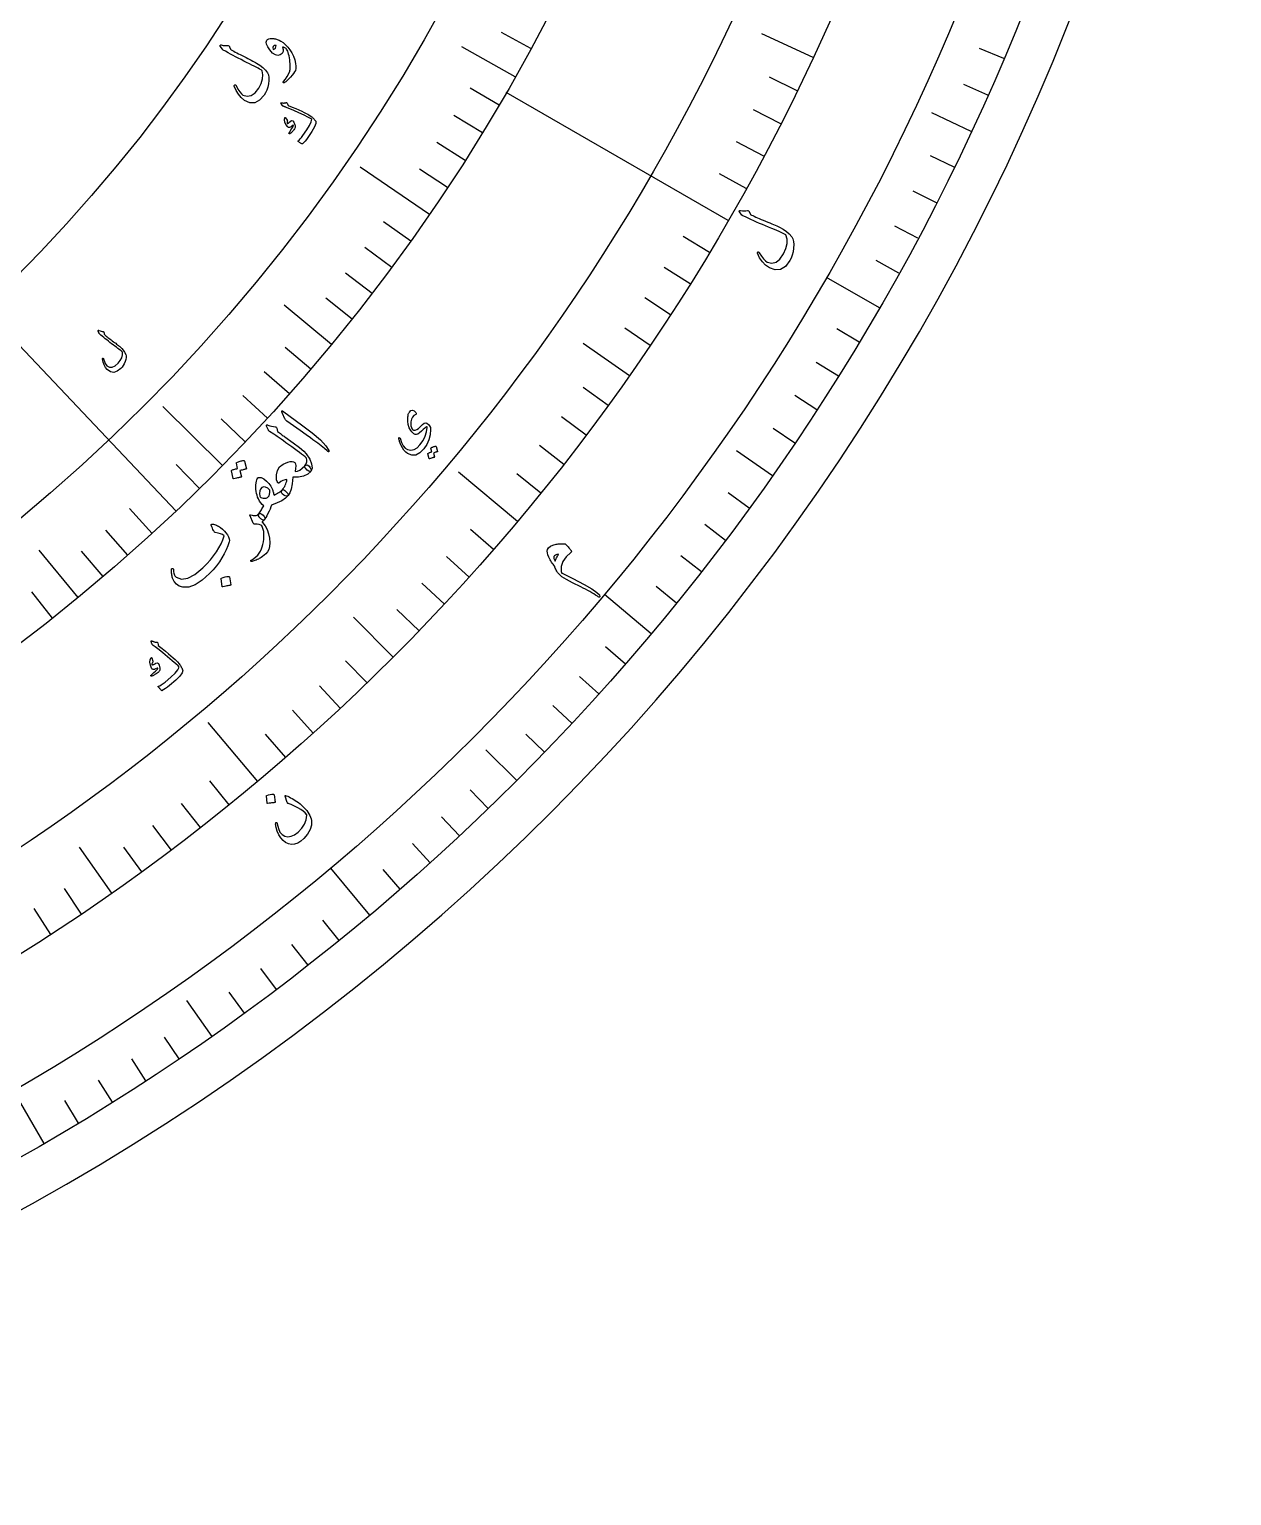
# Model space of a CAD drawing. Header units: millimetres. Extents: x -93 to 93, y -93 to 102.
# Drawn here: x 44.7 to 92.5, y -92.5 to -34.3 of the extents above; entities that cross this region are included whole.
import ezdxf

# ---------------------------------------------------------------- set-up
doc = ezdxf.new("R2010")
doc.units = ezdxf.units.MM
for name, color, linetype in [('CUT_OUTER', 1, 'Continuous'), ('ENGRAVE', 7, 'Continuous'), ('ENGRAVE_FINE', 8, 'Continuous'), ('TEXT', 5, 'Continuous')]:
    doc.layers.add(name, color=color, linetype=linetype)

msp = doc.modelspace()

# ---------------------------------------------------------------- linework, layer by layer
at = {"layer": 'CUT_OUTER'}
msp.add_arc((0.0002, -0.0002), 92.4998, 179.916824, 0.000097, dxfattribs=at)
at = {"layer": 'ENGRAVE'}
for points in [[(75.8693, -35.3784), (73.8405, -34.4324)], [(64.0387, -36.1498), (61.9122, -34.9493)], [(72.4972, -41.8562), (63.6853, -36.7687)], [(82.1568, -38.3103), (80.5849, -37.5774)], [(60.6304, -41.614), (57.8849, -39.7295)], [(78.5052, -45.325), (76.4024, -44.1109)], [(50.5664, -53.393), (42.9337, -45.3336)], [(56.7473, -46.7708), (54.8629, -45.2177)], [(68.5733, -48.0155), (66.7396, -46.7316)], [(52.4169, -51.5775), (50.0433, -49.2419)], [(74.2561, -51.9947), (72.8354, -50.9999)], [(64.1275, -53.8094), (61.7891, -51.8472)], [(46.6745, -56.8265), (45.1246, -54.9395)], [(69.4419, -58.2687), (67.5819, -56.7079)], [(59.1937, -59.1937), (57.6108, -57.6108)], [(53.8094, -64.1275), (51.8472, -61.7891)], [(64.0992, -64.0992), (62.8728, -62.8728)], [(48.0155, -68.5733), (46.7316, -66.7396)], [(58.2687, -69.4419), (56.7079, -67.5819)], [(51.9947, -74.2561), (50.9999, -72.8354)], [(45.325, -78.5052), (44.1109, -76.4024)]]:
    msp.add_lwpolyline(points, dxfattribs=at)
for radius in [90.65, 90.65, 88.2219, 83.7125, 83.7125, 80.1513, 73.5375, 73.5375, 69.6525, 62.4375, 62.4375]:
    msp.add_circle((0, 0), radius, dxfattribs=at)
at = {"layer": 'ENGRAVE_FINE'}
for points in [[(64.6613, -35.024), (63.4901, -34.3896)], [(83.4438, -35.4198), (82.4859, -35.0132)], [(63.3962, -37.2651), (62.2479, -36.5901)], [(75.2403, -36.6971), (74.1429, -36.1619)], [(82.8129, -36.8707), (81.8622, -36.4474)], [(62.7339, -38.3695), (61.5976, -37.6745)], [(74.5884, -38.0047), (73.5005, -37.4504)], [(62.0521, -39.4627), (60.9281, -38.7479)], [(73.9138, -39.3006), (72.8357, -38.7274)], [(81.4757, -39.7383), (80.5404, -39.2822)], [(61.3508, -40.5443), (60.2396, -39.8099)], [(73.2166, -40.5846), (72.1487, -39.9927)], [(80.7697, -41.1542), (79.8425, -40.6818)], [(59.8909, -42.6713), (58.8061, -41.8984)], [(71.7556, -43.1151), (70.709, -42.4863)], [(80.0392, -42.5576), (79.1204, -42.0691)], [(59.1327, -43.716), (58.0616, -42.9242)], [(79.2843, -43.948), (78.3741, -43.4435)], [(58.3558, -44.7477), (57.2988, -43.9372)], [(70.9922, -44.3609), (69.9568, -43.7138)], [(57.5606, -45.7661), (56.518, -44.9371)], [(70.2072, -45.5931), (69.1832, -44.9281)], [(69.4008, -46.8114), (68.3886, -46.1287)], [(77.7022, -46.6882), (76.8102, -46.1522)], [(55.9161, -47.7615), (54.9032, -46.8964)], [(76.8756, -48.0372), (75.9931, -47.4857)], [(55.0671, -48.7378), (54.0697, -47.855)], [(54.2008, -49.6995), (53.219, -48.7993)], [(67.7248, -49.205), (66.737, -48.4873)], [(76.0255, -49.3715), (75.1527, -48.8048)], [(53.3173, -50.6461), (52.3515, -49.7288)], [(66.8558, -50.3794), (65.8806, -49.6446)], [(75.1523, -50.6908), (74.2895, -50.1089)], [(65.9664, -51.5386), (65.0042, -50.7868)], [(51.4998, -52.4932), (50.567, -51.5424)], [(65.0568, -52.682), (64.1079, -51.9136)], [(73.3374, -53.2827), (72.4955, -52.6711)], [(49.6168, -54.2765), (48.7181, -53.2933)], [(48.6515, -55.1434), (47.7702, -54.1446)], [(63.1786, -54.9203), (62.2571, -54.1193)], [(72.3963, -54.5545), (71.5652, -53.9283)], [(47.6706, -55.9935), (46.8071, -54.9793)], [(62.2105, -56.0146), (61.3031, -55.1976)], [(71.4332, -55.8097), (70.6132, -55.169)], [(61.2234, -57.0918), (60.3305, -56.2591)], [(70.4483, -57.0479), (69.6396, -56.393)], [(45.6635, -57.6421), (44.8364, -56.598)], [(60.2177, -58.1516), (59.3394, -57.3034)], [(68.4144, -59.4718), (67.6291, -58.789)], [(58.1516, -60.2177), (57.3034, -59.3394)], [(67.3661, -60.6567), (66.5927, -59.9604)], [(57.0918, -61.2234), (56.2591, -60.3305)], [(66.2972, -61.8232), (65.5361, -61.1134)], [(56.0146, -62.2105), (55.1976, -61.3031)], [(54.9203, -63.1786), (54.1193, -62.2571)], [(65.2082, -62.9708), (64.4596, -62.2479)], [(52.682, -65.0568), (51.9136, -64.1079)], [(62.9708, -65.2082), (62.2479, -64.4596)], [(51.5386, -65.9664), (50.7868, -65.0042)], [(61.8232, -66.2972), (61.1134, -65.5361)], [(50.3794, -66.8558), (49.6446, -65.8806)], [(49.205, -67.7248), (48.4873, -66.737)], [(60.6567, -67.3661), (59.9604, -66.5927)], [(59.4718, -68.4144), (58.789, -67.6291)], [(46.8114, -69.4008), (46.1287, -68.3886)], [(45.5931, -70.2072), (44.9281, -69.1832)], [(57.0479, -70.4483), (56.393, -69.6396)], [(55.8097, -71.4332), (55.169, -70.6132)], [(54.5545, -72.3963), (53.9283, -71.5652)], [(53.2827, -73.3374), (52.6711, -72.4955)], [(50.6908, -75.1523), (50.1089, -74.2895)], [(49.3715, -76.0255), (48.8048, -75.1527)], [(48.0372, -76.8756), (47.4857, -75.9931)], [(46.6882, -77.7022), (46.1522, -76.8102)]]:
    msp.add_lwpolyline(points, dxfattribs=at)
at = {"layer": 'TEXT'}
for points in [[(52.3244, -34.9246), (52.3194, -34.9148), (52.3175, -34.9053), (52.3187, -34.8961), (52.3231, -34.8871), (52.3301, -34.8798), (52.3391, -34.8758), (52.3502, -34.8749), (52.3635, -34.8773), (52.439, -34.8935), (52.5075, -34.9026), (52.5689, -34.9047), (52.6233, -34.8997), (52.6416, -34.8997), (52.6579, -34.907), (52.6721, -34.9217), (52.6842, -34.9438), (52.6891, -34.9559), (52.6938, -34.9676), (52.6984, -34.9787), (52.7029, -34.9893), (52.7071, -34.9992), (52.7109, -35.0084), (52.7143, -35.0168), (52.7171, -35.0245), (52.7228, -35.0379), (52.7317, -35.0507), (52.7438, -35.0629), (52.7591, -35.0745), (52.8063, -35.1014), (52.8581, -35.1301), (52.9146, -35.1605), (52.9759, -35.1927), (53.0418, -35.2267), (53.1122, -35.2628), (53.1871, -35.301), (53.2666, -35.3412), (53.3466, -35.3802), (53.4214, -35.4173), (53.4911, -35.4527), (53.5557, -35.4863), (53.6153, -35.518), (53.6704, -35.5478), (53.7208, -35.5757), (53.7667, -35.6017), (53.8987, -35.6842), (54.0146, -35.7763), (54.1143, -35.8779), (54.1977, -35.9892), (54.2366, -36.0697), (54.2567, -36.1678), (54.2579, -36.2834), (54.2402, -36.4164), (54.208, -36.5523), (54.168, -36.6734), (54.1202, -36.7798), (54.0647, -36.8715), (53.8832, -37.0719), (53.6922, -37.1729), (53.4923, -37.1746), (53.2836, -37.0775), (53.1527, -36.9697), (53.0421, -36.8389), (52.9516, -36.6853), (52.8809, -36.5089), (52.8779, -36.4972), (52.878, -36.487), (52.8812, -36.4786), (52.8875, -36.4719), (52.8961, -36.466), (52.9043, -36.4627), (52.9122, -36.4619), (52.9197, -36.4638), (52.9297, -36.4683), (52.938, -36.4745), (52.9447, -36.4824), (52.9497, -36.492), (53.0243, -36.6305), (53.0943, -36.7389), (53.1598, -36.8174), (53.2209, -36.8656), (53.3884, -36.9178), (53.5491, -36.8908), (53.7028, -36.7843), (53.8489, -36.5983), (53.9492, -36.4093), (54.006, -36.2298), (54.0195, -36.06), (53.9898, -35.9002), (53.9428, -35.8719), (53.8873, -35.84), (53.8231, -35.8045), (53.7502, -35.7653), (53.6685, -35.7225), (53.5776, -35.6762), (53.4776, -35.6263), (53.3684, -35.5728), (53.2565, -35.5164), (53.1467, -35.4604), (53.0391, -35.4048), (52.9335, -35.3497), (52.8301, -35.2947), (52.7289, -35.2399), (52.6301, -35.1851), (52.5336, -35.1305), (52.4382, -35.0814), (52.4284, -35.0742), (52.4199, -35.0664), (52.4128, -35.0582), (52.4068, -35.0494)], [(54.2889, -35.0723), (54.2083, -34.9524), (54.1624, -34.8494), (54.1511, -34.7634), (54.1745, -34.6941), (54.2051, -34.6609), (54.248, -34.6375), (54.3032, -34.6237), (54.3708, -34.6196), (54.4079, -34.6205), (54.4443, -34.6237), (54.4802, -34.6294), (54.5154, -34.6374), (54.5506, -34.6475), (54.5861, -34.6591), (54.622, -34.6724), (54.6582, -34.6873), (54.7343, -34.7279), (54.8167, -34.7869), (54.9055, -34.8645), (55.0005, -34.9606), (55.0917, -35.0715), (55.1689, -35.1935), (55.2319, -35.3265), (55.2808, -35.4706), (55.314, -35.6105), (55.3294, -35.7265), (55.3271, -35.8184), (55.3072, -35.8861), (55.2725, -35.946), (55.2275, -36.0115), (55.1722, -36.0827), (55.1064, -36.1594), (55.0718, -36.1974), (55.0386, -36.2319), (55.0071, -36.2629), (54.9772, -36.2903), (54.949, -36.3146), (54.9229, -36.3362), (54.8988, -36.3551), (54.8767, -36.3712), (54.8615, -36.3793), (54.8483, -36.3829), (54.837, -36.3822), (54.8278, -36.377), (54.8217, -36.367), (54.8209, -36.3562), (54.8253, -36.3445), (54.835, -36.3321), (54.9126, -36.236), (54.9793, -36.1361), (55.0352, -36.0324), (55.0801, -35.9249), (55.0904, -35.8894), (55.0978, -35.8476), (55.1023, -35.7993), (55.1039, -35.7447), (55.1026, -35.6838), (55.0983, -35.6165), (55.091, -35.5429), (55.0808, -35.463), (55.0683, -35.3833), (55.0542, -35.3102), (55.0387, -35.2438), (55.0216, -35.184), (55.0028, -35.1309), (54.9819, -35.0846), (54.9591, -35.0449), (54.9343, -35.0121), (54.8807, -34.9877), (54.8392, -34.9719), (54.8098, -34.9649), (54.7925, -34.9665), (54.8212, -35.0608), (54.816, -35.1434), (54.7769, -35.2141), (54.7039, -35.2729), (54.6105, -35.2998), (54.5102, -35.2753), (54.4031, -35.1994), (54.2889, -35.0723)], [(54.5407, -34.8951), (54.4685, -34.9038), (54.4253, -34.9329), (54.4108, -34.9822), (54.425, -35.052), (54.4759, -35.0353), (54.5121, -35.0035), (54.5337, -34.9568), (54.5407, -34.8951)], [(54.7595, -37.1779), (54.7845, -37.1809), (54.8088, -37.1829), (54.8325, -37.1837), (54.8554, -37.1835), (54.8778, -37.182), (54.8996, -37.1793), (54.9209, -37.1752), (54.9416, -37.1699), (54.9516, -37.1692), (54.9605, -37.1727), (54.9681, -37.1804), (54.9745, -37.1921), (55.0056, -37.2579), (55.0092, -37.2647), (55.0125, -37.2701), (55.0155, -37.274), (55.0183, -37.2764), (55.1775, -37.3434), (55.3209, -37.4046), (55.4483, -37.4603), (55.5598, -37.5104), (55.6551, -37.555), (55.7341, -37.5942), (55.7968, -37.6279), (55.843, -37.6563), (55.9279, -37.7135), (55.9538, -37.7332), (55.9789, -37.7542), (56.0032, -37.7766), (56.0268, -37.8004), (56.0495, -37.8257), (56.0713, -37.8526), (56.0921, -37.881), (56.1121, -37.9111), (56.1176, -37.9912), (56.0672, -38.1253), (55.9602, -38.3133), (55.7963, -38.5547), (55.7419, -38.6278), (55.6895, -38.6941), (55.6393, -38.7535), (55.5912, -38.806), (55.5853, -38.8097), (55.5793, -38.8112), (55.5733, -38.8104), (55.5674, -38.8073), (55.5401, -38.7906), (55.5153, -38.7751), (55.4932, -38.761), (55.4736, -38.7482), (55.4564, -38.7366), (55.4413, -38.726), (55.4284, -38.7165), (55.4177, -38.7079), (55.4119, -38.7027), (55.4099, -38.698), (55.4118, -38.6937), (55.4175, -38.6899), (55.4576, -38.6582), (55.5026, -38.6126), (55.5523, -38.5532), (55.6068, -38.4798), (55.7616, -38.2549), (55.8714, -38.0714), (55.9367, -37.9296), (55.9579, -37.8297), (55.9051, -37.7942), (55.8022, -37.7401), (55.6491, -37.6675), (55.4459, -37.5762), (55.2416, -37.486), (55.0868, -37.4182), (54.9814, -37.3729), (54.9253, -37.3501), (54.9097, -37.3443), (54.8951, -37.3389), (54.8815, -37.3338), (54.8689, -37.3292), (54.8574, -37.3249), (54.8471, -37.3212), (54.8381, -37.318), (54.8303, -37.3153), (54.8139, -37.3085), (54.7999, -37.2996), (54.7883, -37.2886), (54.7791, -37.2755), (54.7353, -37.1986), (54.7327, -37.193), (54.7317, -37.1881), (54.7324, -37.1841), (54.7348, -37.1809), (54.7398, -37.1784), (54.7456, -37.1771), (54.7521, -37.1769), (54.7595, -37.1779)], [(54.8849, -37.7644), (54.8875, -37.7615), (54.8907, -37.7596), (54.8945, -37.7588), (54.8988, -37.7589), (54.9019, -37.7601), (54.905, -37.7619), (54.908, -37.7643), (54.9109, -37.7672), (54.9774, -37.8657), (54.9837, -37.8764), (54.9876, -37.8859), (54.9893, -37.8941), (54.9886, -37.901), (54.98, -37.9266), (54.9755, -37.9504), (54.9751, -37.9723), (54.9789, -37.9924), (54.9835, -37.999), (54.9924, -38.0004), (55.0055, -37.9966), (55.0229, -37.9875), (55.0328, -37.9803), (55.0427, -37.9726), (55.0526, -37.9644), (55.0625, -37.9557), (55.0725, -37.9465), (55.0827, -37.9366), (55.093, -37.926), (55.1034, -37.9147), (55.1514, -37.8839), (55.1983, -37.8957), (55.2441, -37.9501), (55.2886, -38.0472), (55.2983, -38.0813), (55.3033, -38.1116), (55.3036, -38.138), (55.2993, -38.1606), (55.2901, -38.1824), (55.2735, -38.2099), (55.2495, -38.2429), (55.2181, -38.2816), (55.2016, -38.3011), (55.1852, -38.319), (55.1689, -38.3354), (55.1527, -38.3502), (55.1369, -38.3638), (55.1218, -38.3763), (55.1075, -38.3877), (55.094, -38.398), (55.0836, -38.4031), (55.0743, -38.4053), (55.0659, -38.4047), (55.0586, -38.4013), (55.0526, -38.3955), (55.05, -38.389), (55.0508, -38.3816), (55.0551, -38.3735), (55.07, -38.3486), (55.0874, -38.3206), (55.1072, -38.2896), (55.1294, -38.2556), (55.1708, -38.192), (55.2008, -38.1406), (55.2193, -38.1016), (55.2264, -38.075), (55.2263, -38.0708), (55.2246, -38.0675), (55.2214, -38.065), (55.2167, -38.0633), (55.2132, -38.0631), (55.209, -38.0643), (55.2042, -38.067), (55.1987, -38.071), (55.1524, -38.1123), (55.1321, -38.1288), (55.1121, -38.1412), (55.0925, -38.1494), (55.0732, -38.1534), (55.0532, -38.1542), (55.0357, -38.1507), (55.0205, -38.1429), (55.0076, -38.1307), (54.9321, -38.0324), (54.8865, -37.9386), (54.8708, -37.8493), (54.8849, -37.7644)], [(72.9472, -41.5064), (72.9411, -41.4964), (72.9384, -41.4864), (72.939, -41.4764), (72.943, -41.4664), (72.9499, -41.4581), (72.9592, -41.4531), (72.971, -41.4513), (72.9853, -41.4529), (73.067, -41.4642), (73.1406, -41.4686), (73.2062, -41.466), (73.2637, -41.4564), (73.2832, -41.4549), (73.3011, -41.4615), (73.3173, -41.4761), (73.3319, -41.4987), (73.338, -41.5114), (73.3439, -41.5234), (73.3496, -41.5349), (73.3552, -41.5459), (73.3604, -41.5561), (73.3651, -41.5656), (73.3693, -41.5744), (73.3729, -41.5823), (73.3799, -41.5962), (73.3903, -41.6092), (73.4041, -41.6213), (73.4213, -41.6324), (73.4735, -41.6575), (73.5308, -41.6841), (73.5933, -41.7122), (73.6609, -41.7418), (73.7336, -41.773), (73.8113, -41.8061), (73.8939, -41.841), (73.9814, -41.8777), (74.0695, -41.9132), (74.1519, -41.9471), (74.2288, -41.9794), (74.3, -42.0103), (74.3659, -42.0395), (74.4267, -42.0671), (74.4825, -42.093), (74.5332, -42.1172), (74.6799, -42.1951), (74.8102, -42.2843), (74.9239, -42.385), (75.021, -42.497), (75.0685, -42.5797), (75.0974, -42.6824), (75.1076, -42.8051), (75.099, -42.9479), (75.0753, -43.0946), (75.0422, -43.2263), (74.9997, -43.343), (74.9479, -43.4446), (74.771, -43.6715), (74.576, -43.7936), (74.3636, -43.8112), (74.1339, -43.7245), (73.9861, -43.6203), (73.858, -43.49), (73.7494, -43.3338), (73.6603, -43.1518), (73.6562, -43.1395), (73.6555, -43.1287), (73.6582, -43.1195), (73.6644, -43.1118), (73.6731, -43.1048), (73.6816, -43.1006), (73.6899, -43.0992), (73.698, -43.1006), (73.709, -43.1046), (73.7183, -43.1106), (73.7261, -43.1185), (73.7322, -43.1283), (73.8224, -43.2697), (73.9055, -43.3795), (73.9814, -43.4578), (74.0502, -43.5043), (74.2325, -43.5465), (74.4013, -43.5051), (74.5563, -43.3799), (74.697, -43.171), (74.789, -42.9624), (74.8355, -42.7673), (74.8369, -42.5857), (74.7931, -42.418), (74.741, -42.3915), (74.6795, -42.3617), (74.6085, -42.3288), (74.528, -42.2926), (74.4378, -42.2533), (74.3376, -42.2109), (74.2274, -42.1654), (74.1071, -42.1167), (73.9838, -42.0653), (73.8628, -42.014), (73.744, -41.9631), (73.6274, -41.9124), (73.5132, -41.8619), (73.4014, -41.8112), (73.2921, -41.7605), (73.1852, -41.7098), (73.0799, -41.6649), (73.069, -41.6579), (73.0594, -41.6503), (73.0511, -41.6421), (73.0442, -41.6332)], [(47.4664, -46.2413), (47.4644, -46.2342), (47.4643, -46.2277), (47.4663, -46.2218), (47.4703, -46.2163), (47.4758, -46.2124), (47.4822, -46.2108), (47.4897, -46.2116), (47.4981, -46.2147), (47.5457, -46.2344), (47.5896, -46.2486), (47.6298, -46.2574), (47.6661, -46.2606), (47.6782, -46.2628), (47.688, -46.2696), (47.6955, -46.281), (47.7007, -46.297), (47.7023, -46.3056), (47.704, -46.3138), (47.7056, -46.3217), (47.7072, -46.3292), (47.7088, -46.3362), (47.7101, -46.3427), (47.7112, -46.3487), (47.7122, -46.3541), (47.7142, -46.3636), (47.7184, -46.3731), (47.7249, -46.3826), (47.7335, -46.3921), (47.7611, -46.4155), (47.7916, -46.4406), (47.8249, -46.4674), (47.8612, -46.496), (47.9002, -46.5263), (47.942, -46.5586), (47.9864, -46.5927), (48.0336, -46.6287), (48.0812, -46.6641), (48.1257, -46.6976), (48.1671, -46.7293), (48.2053, -46.7592), (48.2405, -46.7873), (48.273, -46.8136), (48.3026, -46.8381), (48.3294, -46.8607), (48.4058, -46.931), (48.4705, -47.0055), (48.5234, -47.0843), (48.5644, -47.1674), (48.5801, -47.2249), (48.5814, -47.2915), (48.5683, -47.3673), (48.5407, -47.4522), (48.5034, -47.5371), (48.4628, -47.6115), (48.4189, -47.6753), (48.3717, -47.7285), (48.2294, -47.8379), (48.0925, -47.8812), (47.9613, -47.8586), (47.8358, -47.7704), (47.7625, -47.6843), (47.7053, -47.5855), (47.664, -47.474), (47.6385, -47.3499), (47.6379, -47.3418), (47.6391, -47.3352), (47.6422, -47.33), (47.6472, -47.3263), (47.6535, -47.3234), (47.6593, -47.3222), (47.6646, -47.3227), (47.6693, -47.3248), (47.6753, -47.3289), (47.68, -47.334), (47.6835, -47.34), (47.6856, -47.3469), (47.7182, -47.4466), (47.7513, -47.526), (47.785, -47.5852), (47.8194, -47.6241), (47.9232, -47.6781), (48.0317, -47.6794), (48.145, -47.628), (48.2627, -47.5237), (48.351, -47.4121), (48.4098, -47.3015), (48.4391, -47.192), (48.4391, -47.0836), (48.4118, -47.0594), (48.3793, -47.0317), (48.3415, -47.0005), (48.2986, -46.966), (48.2502, -46.928), (48.1963, -46.8865), (48.1368, -46.8416), (48.0718, -46.7932), (48.0053, -46.7427), (47.9402, -46.6926), (47.8763, -46.6431), (47.8138, -46.5941), (47.7527, -46.5455), (47.693, -46.4973), (47.6349, -46.4494), (47.5782, -46.4019), (47.5216, -46.3582), (47.5161, -46.3523), (47.5115, -46.3461), (47.5078, -46.3398), (47.505, -46.3333)], [(54.7914, -49.5207), (54.7649, -49.452), (54.7657, -49.4168), (54.7937, -49.4149), (54.8489, -49.4464), (55.5491, -49.9689), (55.9785, -50.29), (56.303, -50.5669), (56.5224, -50.8003), (56.6363, -50.9902), (56.6412, -51.0106), (56.6411, -51.0247), (56.636, -51.0324), (56.6258, -51.0337), (56.6138, -51.0314), (56.6008, -51.0257), (56.5866, -51.0165), (56.5714, -51.004), (56.4571, -50.901), (56.3312, -50.797), (56.1936, -50.6921), (56.0444, -50.5862), (56.006, -50.5578), (55.9015, -50.4822), (55.7308, -50.3593), (55.4941, -50.1889), (54.966, -49.8147), (54.9395, -49.793), (54.9173, -49.7706), (54.8994, -49.7473), (54.8859, -49.7233)], [(60.0844, -49.5526), (60.018, -49.594), (59.9645, -49.6571), (59.9238, -49.7419), (59.8958, -49.8486), (59.8894, -49.9259), (59.8963, -50.0006), (59.9165, -50.0726), (59.9502, -50.1421), (59.9589, -50.1536), (59.97, -50.1632), (59.9833, -50.171), (59.9989, -50.1769), (60.06, -50.1804), (60.1278, -50.1571), (60.2021, -50.1069), (60.2829, -50.0299), (60.3617, -49.9531), (60.4286, -49.9052), (60.4838, -49.8865), (60.5271, -49.8968), (60.5932, -49.9485), (60.6403, -50.0088), (60.6682, -50.0778), (60.6771, -50.1555), (60.657, -50.3628), (60.6054, -50.5592), (60.5223, -50.7447), (60.408, -50.9189), (60.2503, -51.0814), (60.0897, -51.1666), (59.9266, -51.1747), (59.7612, -51.1056), (59.6879, -51.0472), (59.6195, -50.9708), (59.5557, -50.8765), (59.4966, -50.7644), (59.4823, -50.7307), (59.4691, -50.6975), (59.4571, -50.6647), (59.4462, -50.6323), (59.4364, -50.6002), (59.4278, -50.568), (59.4202, -50.5359), (59.4138, -50.5038), (59.4127, -50.4886), (59.4158, -50.4784), (59.4229, -50.4731), (59.434, -50.4728), (59.4446, -50.4764), (59.4531, -50.4823), (59.4596, -50.4906), (59.4641, -50.5014), (59.5189, -50.6719), (59.587, -50.8036), (59.6687, -50.8964), (59.7641, -50.9501), (59.8942, -50.9718), (60.0197, -50.9474), (60.1404, -50.877), (60.256, -50.7605), (60.3783, -50.5893), (60.4666, -50.4171), (60.5211, -50.2441), (60.5417, -50.0705), (60.5411, -50.0586), (60.537, -50.0509), (60.5294, -50.0474), (60.5183, -50.0482), (60.487, -50.0626), (60.443, -50.096), (60.3861, -50.1484), (60.3163, -50.2197), (60.2421, -50.2894), (60.1748, -50.3337), (60.1144, -50.3526), (60.0611, -50.3461), (60.0118, -50.3224), (59.9668, -50.2896), (59.9261, -50.2476), (59.8897, -50.1964), (59.8311, -50.0805), (59.7924, -49.9556), (59.7734, -49.8217), (59.774, -49.6789), (59.7761, -49.6426), (59.7799, -49.6088), (59.7854, -49.5775), (59.7925, -49.5487), (59.801, -49.5224), (59.8108, -49.4986), (59.8218, -49.4774), (59.8341, -49.4587), (59.8959, -49.3968), (59.9594, -49.38), (60.0248, -49.4083), (60.0921, -49.4818), (60.1059, -49.5069), (60.1092, -49.527), (60.102, -49.5423), (60.0844, -49.5526)], [(54.2368, -50.1799), (54.2101, -50.1233), (54.1888, -50.0788), (54.1727, -50.0462), (54.1618, -50.0256), (54.1556, -50.0116), (54.1536, -49.9991), (54.1557, -49.9881), (54.1618, -49.9784), (54.1721, -49.9706), (54.1842, -49.9673), (54.1981, -49.9686), (54.2138, -49.9745), (54.2893, -50.0049), (54.3631, -50.026), (54.4352, -50.0377), (54.5056, -50.0402), (54.5268, -50.0423), (54.5435, -50.0526), (54.5557, -50.0712), (54.5634, -50.098), (54.5925, -50.2289), (54.6323, -50.2584), (54.6715, -50.2873), (54.71, -50.3156), (54.7478, -50.3433), (54.785, -50.3703), (54.8216, -50.3968), (54.8575, -50.4227), (54.8928, -50.448), (55.2191, -50.6818), (55.4689, -50.8705), (55.6417, -51.0143), (55.7376, -51.1134), (55.8761, -51.3317), (55.9523, -51.5212), (55.9663, -51.6819), (55.918, -51.8135), (55.9156, -51.8161), (55.9132, -51.8187), (55.9107, -51.8213), (55.9083, -51.824), (55.8792, -51.826), (55.8364, -51.8049), (55.7799, -51.7607), (55.7097, -51.6935), (55.6856, -51.6665), (55.6733, -51.6414), (55.6726, -51.618), (55.6836, -51.5963), (55.7319, -51.5176), (55.759, -51.4402), (55.765, -51.3639), (55.7499, -51.2889), (55.6932, -51.2408), (55.6273, -51.1875), (55.5522, -51.1292), (55.468, -51.0656), (55.3751, -50.9971), (55.2741, -50.9237), (55.1649, -50.8454), (55.0475, -50.7622), (54.9329, -50.6795), (54.8297, -50.6055), (54.7379, -50.5401), (54.6574, -50.4833), (54.5886, -50.4349), (54.5316, -50.3945), (54.4866, -50.3621), (54.4535, -50.3377), (54.2813, -50.2258), (54.2659, -50.2131), (54.2534, -50.2011), (54.2436, -50.1901), (54.2368, -50.1799)], [(60.69, -50.8976), (60.6897, -50.8935), (60.691, -50.8893), (60.6939, -50.8849), (60.6985, -50.8804), (60.7197, -50.8682), (60.7411, -50.8572), (60.7627, -50.8473), (60.7845, -50.8384), (60.8067, -50.8307), (60.8295, -50.824), (60.8529, -50.8184), (60.8769, -50.8139), (60.8829, -50.8141), (60.8878, -50.8161), (60.8916, -50.8198), (60.8943, -50.8253), (60.9564, -51.0233), (60.9562, -51.0272), (60.9532, -51.0306), (60.9476, -51.0337), (60.9393, -51.0365), (60.9328, -51.0377), (60.923, -51.0404), (60.9099, -51.0445), (60.8936, -51.05), (60.8737, -51.057), (60.8502, -51.0655), (60.823, -51.0754), (60.7921, -51.0869), (60.8387, -51.2421), (60.8392, -51.2479), (60.8366, -51.2526), (60.8308, -51.2561), (60.8218, -51.2585), (60.8141, -51.2606), (60.8021, -51.2641), (60.786, -51.269), (60.7656, -51.2753), (60.7408, -51.2833), (60.7115, -51.2931), (60.6775, -51.3048), (60.639, -51.3183), (60.634, -51.3189), (60.6303, -51.3179), (60.628, -51.3153), (60.627, -51.3112), (60.5727, -51.1156), (60.5724, -51.1115), (60.5737, -51.1073), (60.5766, -51.1029), (60.5812, -51.0984), (60.5985, -51.0875), (60.6163, -51.0777), (60.6344, -51.069), (60.653, -51.0613), (60.6718, -51.0547), (60.6908, -51.0489), (60.71, -51.0441), (60.7293, -51.0402)], [(52.9648, -51.485), (52.9646, -51.4788), (52.9669, -51.4726), (52.9717, -51.4664), (52.979, -51.4602), (53.0122, -51.4448), (53.0456, -51.4311), (53.0792, -51.419), (53.113, -51.4087), (53.1473, -51.4001), (53.1824, -51.3931), (53.2184, -51.3878), (53.2552, -51.3842), (53.2642, -51.3854), (53.2715, -51.3891), (53.2769, -51.3952), (53.2806, -51.4039), (53.3583, -51.7117), (53.3577, -51.7175), (53.3529, -51.7224), (53.3442, -51.7263), (53.3313, -51.7294), (53.3213, -51.7303), (53.3062, -51.733), (53.286, -51.7374), (53.2607, -51.7435), (53.23, -51.7514), (53.1936, -51.7609), (53.1515, -51.7722), (53.1036, -51.7852), (53.1608, -52.0265), (53.1611, -52.0354), (53.1567, -52.0421), (53.1476, -52.0466), (53.1338, -52.049), (53.1219, -52.051), (53.1034, -52.0547), (53.0784, -52.0598), (53.047, -52.0666), (53.0087, -52.0752), (52.9633, -52.0859), (52.9107, -52.0988), (52.8511, -52.1138), (52.8435, -52.1139), (52.838, -52.1119), (52.8347, -52.1077), (52.8335, -52.1013), (52.7683, -51.7979), (52.7682, -51.7917), (52.7705, -51.7855), (52.7754, -51.7793), (52.7827, -51.7731), (52.81, -51.7591), (52.8377, -51.7468), (52.866, -51.7362), (52.8948, -51.7272), (52.9239, -51.7198), (52.9532, -51.7138), (52.9826, -51.7092), (53.0123, -51.7059)], [(55.6836, -51.5963), (55.7248, -51.5633), (55.7658, -51.5532), (55.8067, -51.5661), (55.8476, -51.6021), (55.8975, -51.6719), (55.9259, -51.7305), (55.9328, -51.7777), (55.918, -51.8135), (55.7949, -51.9242), (55.6339, -52.0002), (55.4354, -52.0411), (55.1995, -52.0467), (55.1731, -52.3093), (55.1339, -52.5171), (55.0824, -52.6699), (55.0188, -52.7674), (54.9865, -52.7888), (54.9467, -52.7937), (54.8994, -52.7821), (54.8446, -52.7539), (54.7848, -52.7034), (54.7554, -52.652), (54.7566, -52.5996), (54.7882, -52.5462), (54.8223, -52.5028), (54.8534, -52.4574), (54.8815, -52.4101), (54.9065, -52.3608), (54.9282, -52.3094), (54.9466, -52.2556), (54.9615, -52.1996), (54.973, -52.1414), (54.8942, -52.1516), (54.8136, -52.1777), (54.7312, -52.2198), (54.6469, -52.2778), (54.6379, -52.2818), (54.6282, -52.2807), (54.6177, -52.2747), (54.6064, -52.2636), (54.5788, -52.2138), (54.5605, -52.146), (54.5514, -52.0601), (54.5514, -51.9562), (54.591, -51.7776), (54.6801, -51.6334), (54.8188, -51.5234), (55.0074, -51.4472), (55.1007, -51.4273), (55.1771, -51.4241), (55.2366, -51.4377), (55.2792, -51.4682), (55.3068, -51.5206), (55.3189, -51.5975), (55.3154, -51.6988), (55.2961, -51.8246), (55.3882, -51.808), (55.4836, -51.7645), (55.5821, -51.6939), (55.6836, -51.5963)], [(53.8156, -52.0766), (53.8192, -52.073), (53.8227, -52.0699), (53.826, -52.0673), (53.8291, -52.0652), (53.8323, -52.0633), (53.8356, -52.0616), (53.8391, -52.0601), (53.8428, -52.0588), (53.8926, -52.0534), (53.9453, -52.0612), (54.0008, -52.082), (54.0591, -52.1158), (54.1642, -52.1984), (54.2532, -52.2918), (54.3261, -52.3962), (54.3827, -52.5117), (54.3942, -52.5407), (54.4051, -52.5703), (54.4153, -52.6006), (54.4249, -52.6315), (54.4339, -52.6631), (54.4423, -52.6953), (54.45, -52.7282), (54.4571, -52.7617), (54.5082, -52.7356), (54.5566, -52.7093), (54.6023, -52.6828), (54.6454, -52.6562), (54.6856, -52.6294), (54.7228, -52.6021), (54.757, -52.5743), (54.7882, -52.5462), (54.8033, -52.5384), (54.8239, -52.5409), (54.8501, -52.5537), (54.8819, -52.5767), (54.9566, -52.6408), (55.0043, -52.694), (55.0251, -52.7361), (55.0188, -52.7674), (54.9118, -52.8775), (54.7659, -52.9787), (54.5814, -53.0708), (54.3582, -53.1534), (54.3319, -53.2286), (54.2995, -53.3098), (54.2611, -53.397), (54.2165, -53.4903), (54.1699, -53.5817), (54.1304, -53.6531), (54.0981, -53.7046), (54.073, -53.7361), (54.0553, -53.747), (54.0326, -53.749), (54.0049, -53.7423), (53.9722, -53.7267), (53.9551, -53.7162), (53.9391, -53.7046), (53.9243, -53.6918), (53.9105, -53.678), (53.8975, -53.6633), (53.885, -53.6482), (53.873, -53.6326), (53.8614, -53.6165), (53.8435, -53.5836), (53.835, -53.555), (53.836, -53.5308), (53.8463, -53.5109), (53.8758, -53.4682), (53.9037, -53.4259), (53.9303, -53.3841), (53.9554, -53.3428), (53.9794, -53.3017), (54.0025, -53.2604), (54.0248, -53.2189), (54.0464, -53.1773), (53.9849, -53.1262), (53.9293, -53.0646), (53.8796, -52.9927), (53.8357, -52.9104), (53.8063, -52.8381), (53.7819, -52.7637), (53.7626, -52.6874), (53.7484, -52.609), (53.7395, -52.5282), (53.7363, -52.4448), (53.7388, -52.3586), (53.7469, -52.2698), (53.7577, -52.2052), (53.7728, -52.1514), (53.7921, -52.1086), (53.8156, -52.0766)], [(53.9753, -52.4526), (53.9209, -52.5152), (53.8885, -52.5939), (53.8782, -52.6886), (53.8898, -52.7995), (53.9016, -52.8281), (53.9286, -52.8512), (53.971, -52.8688), (54.0288, -52.8809), (54.0914, -52.8835), (54.1461, -52.8751), (54.1929, -52.8558), (54.2316, -52.8256), (54.2626, -52.7814), (54.2837, -52.7225), (54.2947, -52.649), (54.2957, -52.5609), (54.2067, -52.4818), (54.1236, -52.4374), (54.0465, -52.4277), (53.9753, -52.4526)], [(53.6316, -53.8665), (53.5093, -53.5873), (53.5019, -53.5626), (53.5024, -53.5465), (53.5108, -53.5388), (53.5269, -53.5395), (53.5832, -53.5536), (53.6338, -53.5632), (53.6787, -53.5685), (53.718, -53.5693), (53.7545, -53.5635), (53.7885, -53.5514), (53.8199, -53.533), (53.8488, -53.5084), (53.8822, -53.4887), (53.9218, -53.4903), (53.9678, -53.5133), (54.0201, -53.5576), (54.0652, -53.6098), (54.0894, -53.6566), (54.0929, -53.6979), (54.0755, -53.7336), (54.0561, -53.755), (54.0357, -53.7761), (54.0144, -53.7969), (53.9921, -53.8174), (53.9895, -53.822), (53.989, -53.8281), (53.9907, -53.8358), (53.9946, -53.8451), (54.0999, -53.9774), (54.182, -54.126), (54.2407, -54.2911), (54.2759, -54.4726), (54.2881, -54.6486), (54.2781, -54.797), (54.2461, -54.9177), (54.1921, -55.0105), (54.1277, -55.0841), (54.0644, -55.1472), (54.0022, -55.1997), (53.9412, -55.2417), (53.9088, -55.2596), (53.8734, -55.278), (53.835, -55.2969), (53.7935, -55.3162), (53.7489, -55.3354), (53.7009, -55.3542), (53.6496, -55.3723), (53.595, -55.39), (53.5817, -55.3948), (53.5701, -55.3968), (53.5601, -55.3959), (53.5518, -55.3922), (53.5424, -55.3857), (53.5364, -55.3788), (53.5339, -55.3717), (53.5348, -55.3642), (53.5374, -55.3558), (53.5422, -55.3484), (53.5492, -55.342), (53.5584, -55.3365), (53.656, -55.2734), (53.7403, -55.2069), (53.8113, -55.1371), (53.8689, -55.0641), (53.9176, -54.9833), (53.9589, -54.8981), (53.9929, -54.8085), (54.0196, -54.7144), (54.0392, -54.6159), (54.052, -54.513), (54.0582, -54.4058), (54.0575, -54.2942), (54.0479, -54.2014), (54.0298, -54.1175), (54.0035, -54.0425), (53.9688, -53.9764), (53.9291, -53.9459), (53.8701, -53.9245), (53.7918, -53.9123), (53.6943, -53.9092), (53.6753, -53.9066), (53.6585, -53.8986), (53.6439, -53.8852), (53.6316, -53.8665)], [(52.0129, -53.9118), (52.0507, -53.9169), (52.0893, -53.9256), (52.1286, -53.9379), (52.1686, -53.9538), (52.2093, -53.9732), (52.2503, -53.9958), (52.2919, -54.0217), (52.3338, -54.0509), (52.4131, -54.1144), (52.4848, -54.184), (52.5489, -54.2597), (52.6053, -54.3416), (52.6482, -54.4217), (52.6743, -54.4947), (52.6834, -54.5606), (52.6756, -54.6193), (52.6233, -54.7771), (52.5583, -54.9351), (52.4806, -55.093), (52.3902, -55.2509), (52.2867, -55.4084), (52.1698, -55.565), (52.0396, -55.7207), (51.896, -55.8754), (51.6035, -56.1402), (51.3279, -56.3185), (51.0701, -56.4105), (50.8309, -56.4167), (50.694, -56.3759), (50.5809, -56.3012), (50.4913, -56.1929), (50.4251, -56.051), (50.4149, -56.0167), (50.4061, -55.9803), (50.3986, -55.9417), (50.3925, -55.9011), (50.3877, -55.8584), (50.3843, -55.8135), (50.3822, -55.7665), (50.3814, -55.7174), (50.3824, -55.7024), (50.3864, -55.6901), (50.3934, -55.6805), (50.4035, -55.6735), (50.4116, -55.6703), (50.4206, -55.67), (50.4303, -55.6725), (50.4409, -55.6779), (50.4493, -55.6843), (50.4552, -55.6925), (50.4585, -55.7024), (50.4592, -55.714), (50.4611, -55.7611), (50.4661, -55.8072), (50.4743, -55.8521), (50.4856, -55.896), (50.5007, -55.9342), (50.5197, -55.9669), (50.5429, -55.9941), (50.57, -56.0159), (50.787, -56.0905), (51.0365, -56.0543), (51.3181, -55.9067), (51.6305, -55.6471), (51.7879, -55.4889), (51.9304, -55.3302), (52.0579, -55.171), (52.1705, -55.0115), (52.2683, -54.8516), (52.3515, -54.6912), (52.4202, -54.5305), (52.4742, -54.3695), (52.4129, -54.327), (52.3326, -54.2916), (52.2334, -54.2633), (52.1153, -54.2419), (52.1073, -54.2367), (52.0956, -54.224), (52.0803, -54.2036), (52.0614, -54.1756), (52.0602, -54.1721), (52.059, -54.1693), (52.0578, -54.1671), (52.0565, -54.1655), (52.0334, -54.1249), (52.0104, -54.0768), (51.9875, -54.0212), (51.9647, -53.9582), (51.9605, -53.9363), (51.9671, -53.9213), (51.9846, -53.9132), (52.0129, -53.9118)], [(65.612, -55.5885), (65.5772, -55.547), (65.5434, -55.5046), (65.5108, -55.4612), (65.4792, -55.4169), (65.4494, -55.3715), (65.4218, -55.3251), (65.3964, -55.2776), (65.3733, -55.229), (65.3372, -55.1342), (65.3171, -55.0508), (65.313, -54.9788), (65.3249, -54.9183), (65.3668, -54.846), (65.4379, -54.7874), (65.5384, -54.7425), (65.6683, -54.7111), (65.7068, -54.7047), (65.7454, -54.6994), (65.7841, -54.6953), (65.8229, -54.6924), (65.862, -54.6904), (65.9015, -54.6893), (65.9413, -54.6891), (65.9815, -54.6896), (66.0038, -54.6913), (66.0231, -54.6958), (66.0393, -54.7034), (66.0526, -54.7138), (66.098, -54.766), (66.1382, -54.8129), (66.1733, -54.8545), (66.2033, -54.8908), (66.2278, -54.9212), (66.2466, -54.9452), (66.2596, -54.9628), (66.2668, -54.9739), (66.2724, -54.9914), (66.2716, -55.0074), (66.2644, -55.0219), (66.2509, -55.0349), (66.0567, -55.2112), (65.928, -55.3979), (65.8648, -55.5956), (65.867, -55.8045), (65.8725, -55.8238), (65.8811, -55.8396), (65.8926, -55.8518), (65.9071, -55.8606), (66.1173, -55.9608), (66.3331, -56.0686), (66.5544, -56.184), (66.7812, -56.307), (67.0794, -56.4808), (67.2824, -56.6198), (67.3899, -56.7243), (67.4019, -56.7944), (67.3867, -56.806), (67.365, -56.8071), (67.3369, -56.7977), (67.3023, -56.7778), (67.2343, -56.7314), (67.1619, -56.6851), (67.0849, -56.6389), (67.0036, -56.5928), (66.9182, -56.5467), (66.8292, -56.5002), (66.7366, -56.4534), (66.6405, -56.4063), (66.3184, -56.2478), (66.0707, -56.1132), (65.8971, -56.0031), (65.7974, -55.9175), (65.757, -55.8706), (65.7218, -55.8252), (65.6918, -55.781), (65.6668, -55.7383), (65.6466, -55.6973), (65.6308, -55.6587), (65.6192, -55.6225), (65.612, -55.5885)], [(65.63, -55.3757), (65.6401, -55.3438), (65.6521, -55.3113), (65.6659, -55.2781), (65.6816, -55.2444), (65.6991, -55.2102), (65.7181, -55.1757), (65.7387, -55.1409), (65.7609, -55.1058), (65.69, -55.1218), (65.636, -55.1416), (65.5989, -55.1652), (65.5788, -55.1927), (65.5679, -55.2365), (65.5728, -55.2816), (65.5935, -55.328), (65.63, -55.3757)], [(52.3553, -56.0785), (52.3555, -56.0722), (52.3583, -56.0659), (52.3636, -56.0597), (52.3715, -56.0536), (52.4418, -56.0262), (52.5133, -56.006), (52.5862, -55.993), (52.6604, -55.9872), (52.6693, -55.9885), (52.676, -55.992), (52.6804, -55.9976), (52.6825, -56.0054), (52.7431, -56.3186), (52.7429, -56.3276), (52.738, -56.3343), (52.7284, -56.3387), (52.7142, -56.3408), (52.7019, -56.3426), (52.6829, -56.3458), (52.6572, -56.3504), (52.6247, -56.3564), (52.5851, -56.3642), (52.5382, -56.3739), (52.4839, -56.3857), (52.4223, -56.3994), (52.4133, -56.4004), (52.4071, -56.399), (52.4034, -56.3951), (52.4025, -56.3887)], [(49.6141, -58.5536), (49.6397, -58.5642), (49.6649, -58.5734), (49.6897, -58.5813), (49.7141, -58.5878), (49.7383, -58.5928), (49.7622, -58.5963), (49.7859, -58.5983), (49.8095, -58.5987), (49.8203, -58.601), (49.8287, -58.6073), (49.8345, -58.6177), (49.8378, -58.632), (49.8513, -58.7109), (49.8531, -58.7192), (49.8551, -58.7258), (49.8571, -58.7309), (49.8593, -58.7343), (50.0083, -58.8522), (50.1422, -58.9594), (50.2608, -59.056), (50.3642, -59.1419), (50.452, -59.2173), (50.5242, -59.2822), (50.5806, -59.3364), (50.6213, -59.3802), (50.6943, -59.4658), (50.7159, -59.4943), (50.7363, -59.524), (50.7555, -59.5549), (50.7735, -59.5871), (50.7901, -59.6205), (50.8052, -59.6554), (50.8189, -59.6918), (50.8312, -59.7295), (50.8135, -59.816), (50.7205, -59.9433), (50.5518, -60.1109), (50.307, -60.3183), (50.2278, -60.3798), (50.1528, -60.4346), (50.0821, -60.4828), (50.0157, -60.5243), (50.0083, -60.5265), (50.0016, -60.5263), (49.9955, -60.5237), (49.9901, -60.5187), (49.9661, -60.4929), (49.9444, -60.4693), (49.9251, -60.4478), (49.9081, -60.4285), (49.8933, -60.4111), (49.8804, -60.3954), (49.8696, -60.3815), (49.8607, -60.3693), (49.8561, -60.3621), (49.8554, -60.3565), (49.8586, -60.3525), (49.8658, -60.3502), (49.9176, -60.3284), (49.9787, -60.2933), (50.0489, -60.2449), (50.1283, -60.1832), (50.3585, -59.9905), (50.5289, -59.8284), (50.64, -59.6973), (50.6918, -59.5977), (50.6464, -59.5445), (50.5532, -59.4569), (50.4124, -59.3348), (50.224, -59.1781), (50.0341, -59.0223), (49.8901, -58.9048), (49.7917, -58.8257), (49.739, -58.7851), (49.7241, -58.7743), (49.7102, -58.7642), (49.6973, -58.7549), (49.6853, -58.7462), (49.6744, -58.7383), (49.6646, -58.7313), (49.656, -58.7253), (49.6485, -58.7202), (49.6331, -58.7081), (49.6209, -58.6946), (49.6119, -58.6795), (49.606, -58.6629), (49.5823, -58.5685), (49.5812, -58.5617), (49.5816, -58.5563), (49.5835, -58.5522), (49.587, -58.5495), (49.593, -58.5483), (49.5995, -58.5486), (49.6066, -58.5504), (49.6141, -58.5536)], [(49.5739, -59.2123), (49.5775, -59.21), (49.5814, -59.209), (49.5857, -59.2092), (49.5902, -59.2106), (49.5932, -59.2128), (49.5959, -59.2156), (49.5983, -59.219), (49.6005, -59.223), (49.6421, -59.347), (49.6455, -59.3602), (49.6469, -59.3714), (49.6462, -59.3806), (49.6435, -59.3877), (49.6268, -59.4123), (49.615, -59.4362), (49.6082, -59.4593), (49.6062, -59.4817), (49.6092, -59.4901), (49.6182, -59.4942), (49.6332, -59.494), (49.6543, -59.4895), (49.6669, -59.4847), (49.6797, -59.4795), (49.6926, -59.4737), (49.7057, -59.4675), (49.719, -59.4606), (49.7327, -59.4531), (49.7468, -59.4449), (49.7612, -59.4361), (49.8211, -59.4175), (49.8673, -59.4438), (49.8998, -59.5149), (49.9184, -59.631), (49.9186, -59.67), (49.915, -59.7036), (49.9075, -59.7317), (49.8963, -59.7544), (49.8801, -59.7748), (49.8545, -59.799), (49.8193, -59.827), (49.7746, -59.8587), (49.7514, -59.8745), (49.7287, -59.8886), (49.7066, -59.9012), (49.6851, -59.9122), (49.6643, -59.9219), (49.6447, -59.9307), (49.6262, -59.9386), (49.6087, -59.9456), (49.5963, -59.9479), (49.5858, -59.9475), (49.5771, -59.9444), (49.5703, -59.9386), (49.5656, -59.9308), (49.5648, -59.923), (49.5678, -59.9155), (49.5747, -59.9081), (49.5979, -59.8861), (49.6246, -59.8616), (49.6547, -59.8346), (49.6883, -59.805), (49.7509, -59.7498), (49.7978, -59.7042), (49.8289, -59.6683), (49.8443, -59.6421), (49.8454, -59.6377), (49.8446, -59.6336), (49.842, -59.63), (49.8375, -59.6269), (49.8338, -59.6256), (49.829, -59.6257), (49.8231, -59.6271), (49.8161, -59.6298), (49.7549, -59.6599), (49.7284, -59.6715), (49.7036, -59.6787), (49.6804, -59.6816), (49.6588, -59.6801), (49.6374, -59.6752), (49.6198, -59.6663), (49.606, -59.6535), (49.596, -59.6368), (49.5449, -59.5104), (49.5242, -59.3975), (49.5339, -59.2982), (49.5739, -59.2123)], [(54.1532, -64.706), (54.1537, -64.7002), (54.1565, -64.6946), (54.1616, -64.6892), (54.1691, -64.684), (54.235, -64.6631), (54.3018, -64.6491), (54.3695, -64.6418), (54.4382, -64.6413), (54.4464, -64.6431), (54.4525, -64.6468), (54.4563, -64.6523), (54.4579, -64.6596), (54.5027, -64.9538), (54.5022, -64.9622), (54.4974, -64.9681), (54.4885, -64.9715), (54.4753, -64.9725), (54.4638, -64.9733), (54.4462, -64.975), (54.4222, -64.9777), (54.3921, -64.9811), (54.3553, -64.9857), (54.3117, -64.9917), (54.2611, -64.9991), (54.2037, -65.0078), (54.1955, -65.0082), (54.1897, -65.0065), (54.1865, -65.0026), (54.1858, -64.9966)], [(54.9426, -64.6962), (55.0002, -64.7212), (55.0588, -64.7487), (55.1185, -64.7786), (55.1792, -64.8109), (55.2408, -64.8462), (55.3034, -64.885), (55.3669, -64.9275), (55.4313, -64.9736), (55.4935, -65.0212), (55.5525, -65.0707), (55.6082, -65.1221), (55.6606, -65.1755), (55.71, -65.231), (55.7563, -65.2888), (55.7996, -65.3489), (55.84, -65.4113), (55.8777, -65.4807), (55.9072, -65.5495), (55.9283, -65.6176), (55.9412, -65.6851), (55.941, -65.8638), (55.8917, -66.0416), (55.7932, -66.2186), (55.6454, -66.3944), (55.5224, -66.5024), (55.3985, -66.5777), (55.2738, -66.6202), (55.1484, -66.63), (55.0295, -66.6075), (54.919, -66.5572), (54.8171, -66.4795), (54.7235, -66.3742), (54.6433, -66.247), (54.5832, -66.1108), (54.5431, -65.9657), (54.5228, -65.8116), (54.5233, -65.7917), (54.5278, -65.7771), (54.5361, -65.768), (54.5485, -65.7643), (54.5636, -65.7653), (54.5754, -65.7746), (54.5837, -65.7921), (54.5886, -65.8179), (54.6307, -65.9981), (54.6944, -66.1392), (54.7798, -66.2412), (54.8872, -66.3039), (55.0071, -66.3261), (55.1349, -66.3069), (55.2704, -66.2462), (55.4136, -66.1439), (55.5626, -65.9918), (55.6711, -65.8277), (55.7392, -65.6521), (55.7668, -65.4649), (55.7662, -65.4597), (55.7636, -65.4534), (55.759, -65.446), (55.7524, -65.4377), (55.6944, -65.377), (55.6176, -65.3143), (55.5221, -65.2494), (55.4079, -65.1823), (55.3484, -65.1502), (55.2924, -65.1209), (55.2399, -65.0944), (55.1908, -65.0707), (55.1453, -65.05), (55.1032, -65.0327), (55.0645, -65.0188), (55.0292, -65.0083), (55.0115, -65.0022), (54.9978, -64.9944), (54.9881, -64.9848), (54.9824, -64.9735), (54.8983, -64.7206), (54.8961, -64.7036), (54.9027, -64.6939), (54.9182, -64.6914), (54.9426, -64.6962)]]:
    msp.add_lwpolyline(points, close=True, dxfattribs=at)

doc.saveas('drawing.dxf')
